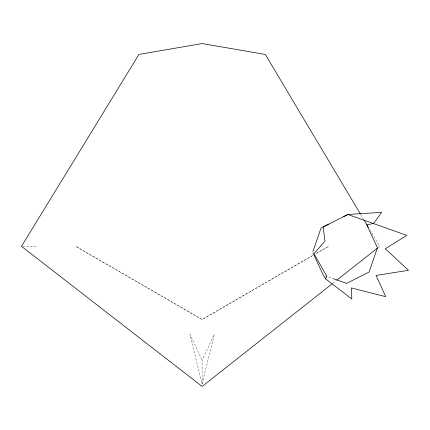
<?xml version="1.0" encoding="UTF-8"?>
<svg xmlns="http://www.w3.org/2000/svg" width="430" height="430" viewBox="0 0 430 430"><rect width="100%" height="100%" fill="white"/><g stroke="black" fill="none" stroke-linecap="round" stroke-linejoin="round"><path stroke-width="0.32" stroke-dasharray="2.15 1.61" d="M202.116 383.985L214.301 334.303L202.116 360.292L202.116 383.985L189.936 334.303L202.116 360.292M332.793 283.338L336.486 280.43M378.11 247.583L379.69 246.336L370.418 230.781M22.822 246.336L36.727 246.336M325.204 275.856L334.04 278.952M360.802 214.645L363.549 219.257M312.863 255.404L202.116 319.533L75.718 246.336L202.116 319.436L312.863 255.393M328.515 246.336L315.76 253.727L328.515 246.336"/><path stroke-width="0.64" d="M343.446 216.666L347.854 214.479L406.818 235.382L385.264 248.739L408.5 270.314L376.078 275.437L385.726 296.673L351.396 287.944L351.831 299.027L325.677 278.936L326.676 275.985L313.986 253.684L324.994 241.058L323.172 226.986L347.854 214.479L381.657 212.345L373.573 223.493L366.801 224.847L377.416 247.777L369.08 272.018L346.666 283.37L334.04 278.952M312.911 251.641L321.038 228.024L328.703 224.137M332.266 283.752L202.116 386.441L21.5 246.336L138.917 54.454L202.116 43.559L265.315 54.454L360.458 214.07M337.012 280.011L377.583 248.002M325.677 278.936L323.312 275.189L312.975 252.867M363.893 219.832L368.354 227.32"/></g></svg>
